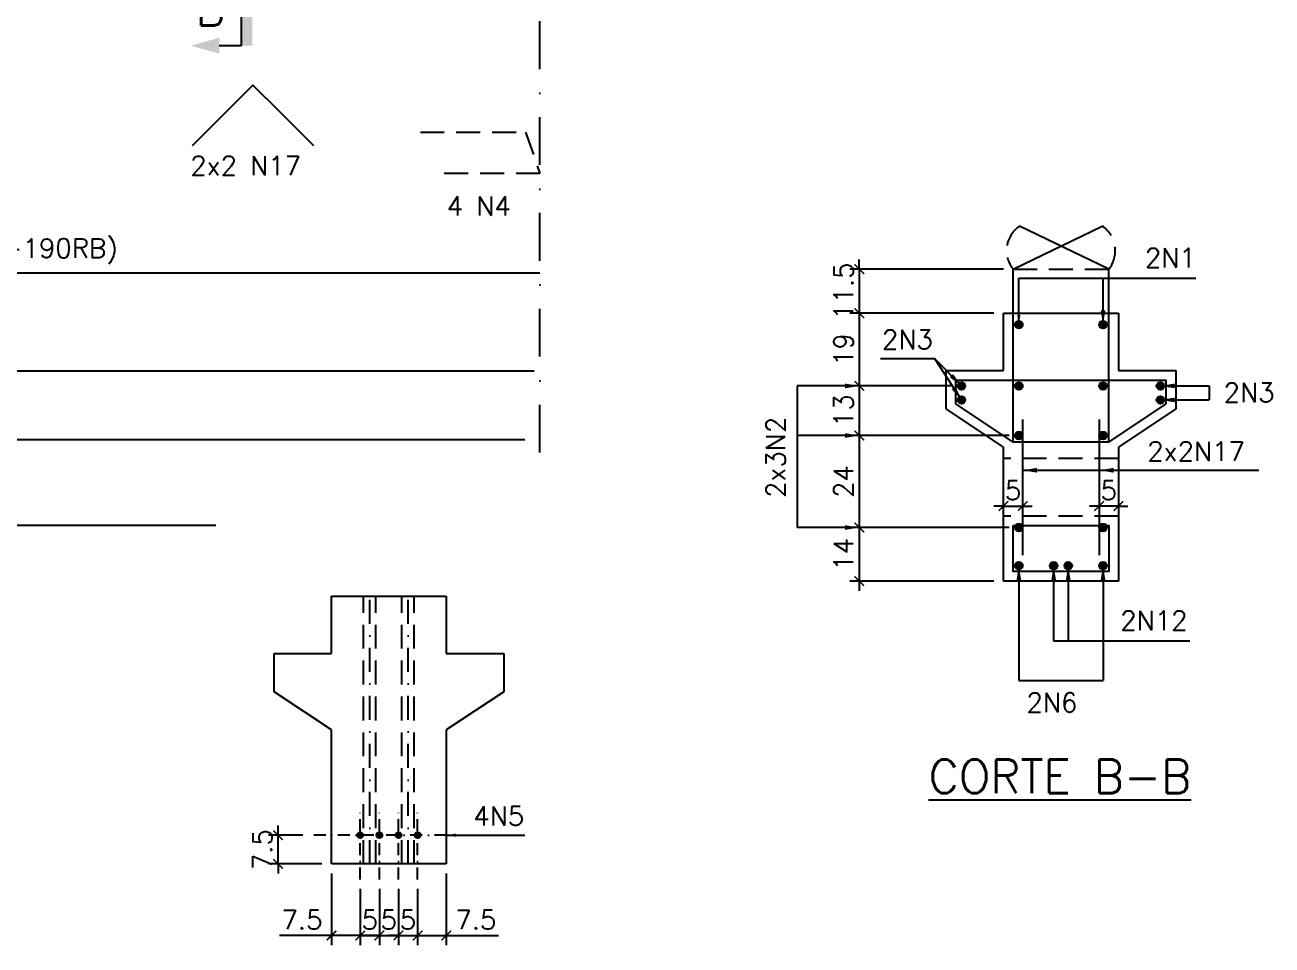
# Model space of a CAD drawing. Header units: centimetres. Extents: x 1658 to 6058, y 7962 to 9447.
# Drawn here: x 4611 to 5263, y 8332 to 8812 of the extents above; entities that cross this region are included whole.
import ezdxf

# ---------------------------------------------------------------- set-up
doc = ezdxf.new("R2010")
doc.units = ezdxf.units.CM
doc.header["$LTSCALE"] = 50
doc.header["$MEASUREMENT"] = 0
doc.header["$PDMODE"] = 67
doc.linetypes.add('DASHDOT', pattern=[1, 0.5, -0.25, 0, -0.25])
doc.linetypes.add('HIDDEN', pattern=[0.375, 0.25, -0.125])
for name, color, linetype in [('COTAS-PRECON', 1, 'Continuous'), ('HACHURAS-PRECON', 1, 'Continuous'), ('IND- CORTE-PRECON', 4, 'Continuous'), ('LINHA CENTRO-PRECON', 1, 'DASHDOT'), ('LINHA TRACEJADO-PRECON', 1, 'HIDDEN'), ('LINHA-01-PRECON', 1, 'Continuous'), ('LINHA-02-PRECON', 2, 'Continuous'), ('LINHA-04-PRECON', 4, 'Continuous'), ('X1', 2, 'Continuous')]:
    doc.layers.add(name, color=color, linetype=linetype)
doc.styles.add('PRECON-ROMANS', font='romans.shx')
doc.styles.add('ROMANS', font='ROMANS.SHX', dxfattribs={"oblique": 15, "height": 3})
doc.styles.get("Standard").update_dxf_attribs({"font": 'romans.shx'})
doc.linetypes.add('ZIGZAG', pattern='A,0.0001,-0.2,[131,ltypeshp.shx,S=0.2,R=0,X=-0.2,Y=0],-0.4,[131,ltypeshp.shx,S=0.2,R=180,X=0.2,Y=0],-0.2', length=0.8001)
doc.dimstyles.new('ESC50-25', dxfattribs={"dimscale": 50, "dimtxt": 0.2, "dimasz": 0.1, "dimexe": 0.1, "dimexo": 0.1, "dimgap": 0.065, "dimtad": 1, "dimdec": 1, "dimlfac": 0.5, "dimzin": 12, "dimdsep": 46, "dimtxsty": 'Standard', "dimblk": 'ARCHTICK', "dimcen": 0.09, "dimdle": 0.1, "dimclrd": 256, "dimclre": 256, "dimclrt": 2, "dimaunit": 1, "dimazin": 0, "dimtfac": 1, "dimtdec": 1, "dimtix": 1, "dimtmove": 1, "dimatfit": 3, "dimfxl": 1, "dimtolj": 1, "dimtzin": 0, "dimlwd": -1, "dimlwe": -1, "dimarcsym": 0})
doc.dimstyles.new('ESC50-50', dxfattribs={"dimscale": 50, "dimtxt": 0.2, "dimasz": 0.15, "dimexe": 0.15, "dimexo": 0.15, "dimgap": 0.08, "dimtad": 1, "dimdec": 1, "dimzin": 12, "dimdsep": 46, "dimtxsty": 'Standard', "dimblk": 'ARCHTICK', "dimcen": 0.09, "dimdle": 0.15, "dimclrd": 256, "dimclre": 256, "dimclrt": 2, "dimazin": 3, "dimtfac": 1, "dimtdec": 1, "dimtix": 1, "dimtmove": 2, "dimatfit": 2, "dimfxl": 0.15, "dimtolj": 1, "dimtzin": 0, "dimarcsym": 0})

# ---------------------------------------------------------------- blocks, each defined once
blk = doc.blocks.new('_ArchTick')
at = {"color": 0, "linetype": 'ByBlock', "const_width": 0.15}
blk.add_lwpolyline([(-0.5, -0.5), (0.5, 0.5)], dxfattribs=at)
blk = doc.blocks.new('*D146')
at = {"layer": 'COTAS-PRECON', "transparency": 16777216}
for p, q in [((4756.21, 8388.99), (4738.23, 8388.99)), ((4743.23, 8388.99), (4743.23, 8393.99)), ((4743.23, 8373.99), (4743.23, 8388.99)), ((4766.12, 8373.99), (4738.23, 8373.99)), ((4743.23, 8373.99), (4743.23, 8368.99))]:
    blk.add_line(p, q, dxfattribs=at)
at = {"layer": 'Defpoints', "color": 0, "transparency": 16777216}
for p in [(4743.23, 8388.99), (4761.21, 8388.99), (4771.12, 8373.99)]:
    blk.add_point(p, dxfattribs=at)
at = {"layer": 'COTAS-PRECON', "transparency": 16777216, "xscale": 5, "yscale": 5, "zscale": 5}
for p, rotation in [((4743.23, 8388.99), 270), ((4743.23, 8373.99), 90)]:
    blk.add_blockref('_ArchTick', p, dxfattribs=dict(at, rotation=rotation))
at = {"layer": 'COTAS-PRECON', "color": 2, "transparency": 16777216, "insert": (4734.98, 8381.49), "char_height": 10, "attachment_point": 5, "rotation": 90}
blk.add_mtext('\\A1;7.5', dxfattribs=at)
blk = doc.blocks.new('*D147')
at = {"layer": 'COTAS-PRECON', "transparency": 16777216}
for p, q in [((4786.12, 8360.93), (4786.12, 8331.59)), ((4796.12, 8360.93), (4796.12, 8331.59)), ((4786.12, 8336.59), (4781.12, 8336.59)), ((4786.12, 8336.59), (4796.12, 8336.59)), ((4796.12, 8336.59), (4801.12, 8336.59))]:
    blk.add_line(p, q, dxfattribs=at)
at = {"layer": 'Defpoints', "color": 0, "transparency": 16777216}
for p in [(4786.12, 8365.93), (4796.12, 8365.93), (4796.12, 8336.59)]:
    blk.add_point(p, dxfattribs=at)
at = {"layer": 'COTAS-PRECON', "transparency": 16777216, "xscale": 5, "yscale": 5, "zscale": 5}
blk.add_blockref('_ArchTick', (4786.12, 8336.59), dxfattribs=at)
at = {"layer": 'COTAS-PRECON', "transparency": 16777216, "xscale": 5, "yscale": 5, "zscale": 5, "rotation": 180}
blk.add_blockref('_ArchTick', (4796.12, 8336.59), dxfattribs=at)
at = {"layer": 'COTAS-PRECON', "color": 2, "transparency": 16777216, "insert": (4791.12, 8344.84), "char_height": 10, "attachment_point": 5}
blk.add_mtext('\\A1;5', dxfattribs=at)
blk = doc.blocks.new('*D148')
at = {"layer": 'COTAS-PRECON', "transparency": 16777216}
for p, q in [((4796.12, 8360.93), (4796.12, 8331.59)), ((4806.12, 8360.93), (4806.12, 8331.59)), ((4796.12, 8336.59), (4791.12, 8336.59)), ((4796.12, 8336.59), (4806.12, 8336.59)), ((4806.12, 8336.59), (4811.12, 8336.59))]:
    blk.add_line(p, q, dxfattribs=at)
at = {"layer": 'Defpoints', "color": 0, "transparency": 16777216}
for p in [(4796.12, 8365.93), (4806.12, 8365.93), (4806.12, 8336.59)]:
    blk.add_point(p, dxfattribs=at)
at = {"layer": 'COTAS-PRECON', "transparency": 16777216, "xscale": 5, "yscale": 5, "zscale": 5}
blk.add_blockref('_ArchTick', (4796.12, 8336.59), dxfattribs=at)
at = {"layer": 'COTAS-PRECON', "transparency": 16777216, "xscale": 5, "yscale": 5, "zscale": 5, "rotation": 180}
blk.add_blockref('_ArchTick', (4806.12, 8336.59), dxfattribs=at)
at = {"layer": 'COTAS-PRECON', "color": 2, "transparency": 16777216, "insert": (4801.12, 8344.84), "char_height": 10, "attachment_point": 5}
blk.add_mtext('\\A1;5', dxfattribs=at)
blk = doc.blocks.new('*D149')
at = {"layer": 'COTAS-PRECON', "transparency": 16777216}
for p, q in [((4806.12, 8360.93), (4806.12, 8331.59)), ((4816.12, 8360.93), (4816.12, 8331.59)), ((4806.12, 8336.59), (4801.12, 8336.59)), ((4806.12, 8336.59), (4816.12, 8336.59)), ((4816.12, 8336.59), (4821.12, 8336.59))]:
    blk.add_line(p, q, dxfattribs=at)
at = {"layer": 'Defpoints', "color": 0, "transparency": 16777216}
for p in [(4806.12, 8365.93), (4816.12, 8365.93), (4816.12, 8336.59)]:
    blk.add_point(p, dxfattribs=at)
at = {"layer": 'COTAS-PRECON', "transparency": 16777216, "xscale": 5, "yscale": 5, "zscale": 5}
blk.add_blockref('_ArchTick', (4806.12, 8336.59), dxfattribs=at)
at = {"layer": 'COTAS-PRECON', "transparency": 16777216, "xscale": 5, "yscale": 5, "zscale": 5, "rotation": 180}
blk.add_blockref('_ArchTick', (4816.12, 8336.59), dxfattribs=at)
at = {"layer": 'COTAS-PRECON', "color": 2, "transparency": 16777216, "insert": (4811.12, 8344.84), "char_height": 10, "attachment_point": 5}
blk.add_mtext('\\A1;5', dxfattribs=at)
blk = doc.blocks.new('*D150')
at = {"layer": 'COTAS-PRECON', "transparency": 16777216}
for p, q in [((4831.12, 8368.99), (4831.12, 8331.59)), ((4816.12, 8360.93), (4816.12, 8331.59)), ((4811.12, 8336.59), (4836.12, 8336.59))]:
    blk.add_line(p, q, dxfattribs=at)
at = {"layer": 'Defpoints', "color": 0, "transparency": 16777216}
for p in [(4831.12, 8373.99), (4816.12, 8365.93), (4831.12, 8336.59)]:
    blk.add_point(p, dxfattribs=at)
at = {"layer": 'COTAS-PRECON', "transparency": 16777216, "xscale": 5, "yscale": 5, "zscale": 5, "rotation": 180}
blk.add_blockref('_ArchTick', (4816.12, 8336.59), dxfattribs=at)
at = {"layer": 'COTAS-PRECON', "transparency": 16777216, "xscale": 5, "yscale": 5, "zscale": 5}
blk.add_blockref('_ArchTick', (4831.12, 8336.59), dxfattribs=at)
at = {"layer": 'COTAS-PRECON', "color": 2, "transparency": 16777216, "insert": (4846.56, 8344.84), "char_height": 10, "attachment_point": 5}
blk.add_mtext('\\A1;7.5', dxfattribs=at)
blk = doc.blocks.new('*D151')
at = {"layer": 'COTAS-PRECON', "transparency": 16777216}
for p, q in [((4771.12, 8368.99), (4771.12, 8331.59)), ((4786.12, 8360.93), (4786.12, 8331.59)), ((4791.12, 8336.59), (4766.12, 8336.59))]:
    blk.add_line(p, q, dxfattribs=at)
at = {"layer": 'Defpoints', "color": 0, "transparency": 16777216}
for p in [(4771.12, 8373.99), (4786.12, 8365.93), (4771.12, 8336.59)]:
    blk.add_point(p, dxfattribs=at)
at = {"layer": 'COTAS-PRECON', "transparency": 16777216, "xscale": 5, "yscale": 5, "zscale": 5, "rotation": 180}
blk.add_blockref('_ArchTick', (4771.12, 8336.59), dxfattribs=at)
at = {"layer": 'COTAS-PRECON', "transparency": 16777216, "xscale": 5, "yscale": 5, "zscale": 5}
blk.add_blockref('_ArchTick', (4786.12, 8336.59), dxfattribs=at)
at = {"layer": 'COTAS-PRECON', "color": 2, "transparency": 16777216, "insert": (4755.69, 8344.84), "char_height": 10, "attachment_point": 5}
blk.add_mtext('\\A1;7.5', dxfattribs=at)
blk = doc.blocks.new('IND-CORTE-')
at = {"layer": 'IND- CORTE-PRECON', "color": 1}
for p, q in [((-11.2, 63.5), (-33.6, 63.5)), ((-11.2, 0), (-11.2, 63.5))]:
    blk.add_line(p, q, dxfattribs=at)
for points in [[(-33.6, 71.5), (-62.5, 63.5), (-33.6, 55.4)], [(0, 0), (-11.2, 0), (0, 63.5), (-11.2, 63.5)]]:
    blk.add_solid(points, dxfattribs=at)
at = {"layer": 'IND- CORTE-PRECON', "linetype": 'Continuous', "style": 'ROMANS', "flags": 8}
blk.add_attdef('B', (-57.7, 9.1), '', height=35, dxfattribs=at)
blk = doc.blocks.new('*D204')
at = {"layer": 'COTAS-PRECON', "transparency": 16777216}
for p, q in [((5117.31, 8661.78), (5041.95, 8661.78)), ((5046.95, 8666.78), (5046.95, 8618.78)), ((5095.31, 8623.78), (5041.95, 8623.78))]:
    blk.add_line(p, q, dxfattribs=at)
at = {"layer": 'Defpoints', "color": 0, "transparency": 16777216}
for p in [(5122.31, 8661.78), (5046.95, 8623.78), (5100.31, 8623.78)]:
    blk.add_point(p, dxfattribs=at)
at = {"layer": 'COTAS-PRECON', "transparency": 16777216, "xscale": 5, "yscale": 5, "zscale": 5}
for p, rotation in [((5046.95, 8661.78), 90), ((5046.95, 8623.78), 270)]:
    blk.add_blockref('_ArchTick', p, dxfattribs=dict(at, rotation=rotation))
at = {"layer": 'COTAS-PRECON', "color": 2, "transparency": 16777216, "insert": (5038.7, 8642.78), "char_height": 10, "attachment_point": 5, "rotation": 90}
blk.add_mtext('\\A1;19', dxfattribs=at)
blk = doc.blocks.new('*D205')
at = {"layer": 'COTAS-PRECON', "transparency": 16777216}
for p, q in [((5095.31, 8623.78), (5041.95, 8623.78)), ((5046.95, 8628.78), (5046.95, 8592.86)), ((5125.31, 8597.86), (5041.95, 8597.86))]:
    blk.add_line(p, q, dxfattribs=at)
at = {"layer": 'Defpoints', "color": 0, "transparency": 16777216}
for p in [(5100.31, 8623.78), (5046.95, 8597.86), (5130.31, 8597.86)]:
    blk.add_point(p, dxfattribs=at)
at = {"layer": 'COTAS-PRECON', "transparency": 16777216, "xscale": 5, "yscale": 5, "zscale": 5}
for p, rotation in [((5046.95, 8623.78), 90), ((5046.95, 8597.86), 270)]:
    blk.add_blockref('_ArchTick', p, dxfattribs=dict(at, rotation=rotation))
at = {"layer": 'COTAS-PRECON', "color": 2, "transparency": 16777216, "insert": (5038.7, 8610.82), "char_height": 10, "attachment_point": 5, "rotation": 90}
blk.add_mtext('\\A1;13', dxfattribs=at)
blk = doc.blocks.new('*D201')
at = {"layer": 'COTAS-PRECON', "transparency": 16777216}
for p, q in [((5125.31, 8597.86), (5041.95, 8597.86)), ((5046.95, 8602.86), (5046.95, 8544.78)), ((5125.31, 8549.78), (5041.95, 8549.78))]:
    blk.add_line(p, q, dxfattribs=at)
at = {"layer": 'Defpoints', "color": 0, "transparency": 16777216}
for p in [(5130.31, 8597.86), (5046.95, 8549.78), (5130.31, 8549.78)]:
    blk.add_point(p, dxfattribs=at)
at = {"layer": 'COTAS-PRECON', "transparency": 16777216, "xscale": 5, "yscale": 5, "zscale": 5}
for p, rotation in [((5046.95, 8597.86), 90), ((5046.95, 8549.78), 270)]:
    blk.add_blockref('_ArchTick', p, dxfattribs=dict(at, rotation=rotation))
at = {"layer": 'COTAS-PRECON', "color": 2, "transparency": 16777216, "insert": (5038.7, 8573.82), "char_height": 10, "attachment_point": 5, "rotation": 90}
blk.add_mtext('\\A1;24', dxfattribs=at)
blk = doc.blocks.new('*D202')
at = {"layer": 'COTAS-PRECON', "transparency": 16777216}
for p, q in [((5046.95, 8554.78), (5046.95, 8516.78)), ((5125.31, 8549.78), (5041.95, 8549.78)), ((5117.31, 8521.78), (5041.95, 8521.78))]:
    blk.add_line(p, q, dxfattribs=at)
at = {"layer": 'Defpoints', "color": 0, "transparency": 16777216}
for p in [(5130.31, 8549.78), (5046.95, 8521.78), (5122.31, 8521.78)]:
    blk.add_point(p, dxfattribs=at)
at = {"layer": 'COTAS-PRECON', "transparency": 16777216, "xscale": 5, "yscale": 5, "zscale": 5}
for p, rotation in [((5046.95, 8549.78), 90), ((5046.95, 8521.78), 270)]:
    blk.add_blockref('_ArchTick', p, dxfattribs=dict(at, rotation=rotation))
at = {"layer": 'COTAS-PRECON', "color": 2, "transparency": 16777216, "insert": (5038.7, 8535.78), "char_height": 10, "attachment_point": 5, "rotation": 90}
blk.add_mtext('\\A1;14', dxfattribs=at)
blk = doc.blocks.new('*D203')
at = {"layer": 'COTAS-PRECON', "transparency": 16777216}
for p, q in [((5046.95, 8684.78), (5046.95, 8689.78)), ((5122.31, 8684.78), (5041.95, 8684.78)), ((5046.95, 8684.78), (5046.95, 8661.78)), ((5117.31, 8661.78), (5041.95, 8661.78)), ((5046.95, 8661.78), (5046.95, 8656.78))]:
    blk.add_line(p, q, dxfattribs=at)
at = {"layer": 'Defpoints', "color": 0, "transparency": 16777216}
for p in [(5127.31, 8684.78), (5046.95, 8661.78), (5122.31, 8661.78)]:
    blk.add_point(p, dxfattribs=at)
at = {"layer": 'COTAS-PRECON', "transparency": 16777216, "xscale": 5, "yscale": 5, "zscale": 5}
for p, rotation in [((5046.95, 8684.78), 270), ((5046.95, 8661.78), 90)]:
    blk.add_blockref('_ArchTick', p, dxfattribs=dict(at, rotation=rotation))
at = {"layer": 'COTAS-PRECON', "color": 2, "transparency": 16777216, "insert": (5038.7, 8673.28), "char_height": 10, "attachment_point": 5, "rotation": 90}
blk.add_mtext('\\A1;11.5', dxfattribs=at)
blk = doc.blocks.new('*D206')
at = {"layer": 'COTAS-PRECON', "transparency": 16777216}
for p, q in [((5122.31, 8560.99), (5117.31, 8560.99)), ((5122.31, 8560.99), (5132.31, 8560.99)), ((5132.31, 8560.99), (5137.31, 8560.99))]:
    blk.add_line(p, q, dxfattribs=at)
at = {"layer": 'Defpoints', "color": 0, "transparency": 16777216}
for p in [(5122.31, 8560.99), (5132.31, 8560.99), (5132.31, 8560.99)]:
    blk.add_point(p, dxfattribs=at)
at = {"layer": 'COTAS-PRECON', "transparency": 16777216, "xscale": 5, "yscale": 5, "zscale": 5}
blk.add_blockref('_ArchTick', (5122.31, 8560.99), dxfattribs=at)
at = {"layer": 'COTAS-PRECON', "transparency": 16777216, "xscale": 5, "yscale": 5, "zscale": 5, "rotation": 180}
blk.add_blockref('_ArchTick', (5132.31, 8560.99), dxfattribs=at)
at = {"layer": 'COTAS-PRECON', "color": 2, "transparency": 16777216, "insert": (5127.31, 8569.24), "char_height": 10, "attachment_point": 5}
blk.add_mtext('\\A1;5', dxfattribs=at)
blk = doc.blocks.new('*D207')
at = {"layer": 'COTAS-PRECON', "transparency": 16777216}
for p, q in [((5172.31, 8560.99), (5167.31, 8560.99)), ((5182.31, 8560.99), (5172.31, 8560.99)), ((5182.31, 8560.99), (5187.31, 8560.99))]:
    blk.add_line(p, q, dxfattribs=at)
at = {"layer": 'Defpoints', "color": 0, "transparency": 16777216}
for p in [(5172.31, 8560.99), (5172.31, 8560.99), (5182.31, 8560.99)]:
    blk.add_point(p, dxfattribs=at)
at = {"layer": 'COTAS-PRECON', "transparency": 16777216, "xscale": 5, "yscale": 5, "zscale": 5}
blk.add_blockref('_ArchTick', (5172.31, 8560.99), dxfattribs=at)
at = {"layer": 'COTAS-PRECON', "transparency": 16777216, "xscale": 5, "yscale": 5, "zscale": 5, "rotation": 180}
blk.add_blockref('_ArchTick', (5182.31, 8560.99), dxfattribs=at)
at = {"layer": 'COTAS-PRECON', "color": 2, "transparency": 16777216, "insert": (5177.31, 8569.24), "char_height": 10, "attachment_point": 5}
blk.add_mtext('\\A1;5', dxfattribs=at)

msp = doc.modelspace()

# ---------------------------------------------------------------- hatches: boundary and pattern name
at = {"layer": 'HACHURAS-PRECON'}
h = msp.add_hatch(color=256, dxfattribs=at)
h.dxf.hatch_style = 1
h.paths.add_polyline_path([(5132.314, 8655.782, 1), (5128.314, 8655.782, 1)])
h = msp.add_hatch(color=256, dxfattribs=at)
h.dxf.hatch_style = 1
h.paths.add_polyline_path([(5176.314, 8655.782, 1), (5172.314, 8655.782, 1)])
h = msp.add_hatch(color=256, dxfattribs=at)
h.dxf.hatch_style = 1
h.paths.add_polyline_path([(5102.314, 8623.782, 1), (5098.314, 8623.782, 1)])
h = msp.add_hatch(color=256, dxfattribs=at)
h.dxf.hatch_style = 1
h.paths.add_polyline_path([(5132.314, 8623.782, 1), (5128.314, 8623.782, 1)])
h = msp.add_hatch(color=256, dxfattribs=at)
h.dxf.hatch_style = 1
h.paths.add_polyline_path([(5176.314, 8623.782, 1), (5172.314, 8623.782, 1)])
h = msp.add_hatch(color=256, dxfattribs=at)
h.dxf.hatch_style = 1
h.paths.add_polyline_path([(5206.314, 8623.782, 1), (5202.314, 8623.782, 1)])
h = msp.add_hatch(color=256, dxfattribs=at)
h.dxf.hatch_style = 1
h.paths.add_polyline_path([(5102.314, 8616.458, 1), (5098.314, 8616.458, 1)])
h = msp.add_hatch(color=256, dxfattribs=at)
h.dxf.hatch_style = 1
h.paths.add_polyline_path([(5206.314, 8616.458, 1), (5202.314, 8616.458, 1)])
h = msp.add_hatch(color=256, dxfattribs=at)
h.dxf.hatch_style = 1
h.paths.add_polyline_path([(5132.314, 8597.858, 1), (5128.314, 8597.858, 1)])
h = msp.add_hatch(color=256, dxfattribs=at)
h.dxf.hatch_style = 1
h.paths.add_polyline_path([(5176.314, 8597.858, 1), (5172.314, 8597.858, 1)])
h = msp.add_hatch(color=256, dxfattribs=at)
h.dxf.hatch_style = 1
h.paths.add_polyline_path([(5132.314, 8549.782, 1), (5128.314, 8549.782, 1)])
h = msp.add_hatch(color=256, dxfattribs=at)
h.dxf.hatch_style = 1
h.paths.add_polyline_path([(5176.314, 8549.782, 1), (5172.314, 8549.782, 1)])
h = msp.add_hatch(color=256, dxfattribs=at)
h.dxf.hatch_style = 1
h.paths.add_polyline_path([(5132.314, 8529.782, 1), (5128.314, 8529.782, 1)])
h = msp.add_hatch(color=256, dxfattribs=at)
h.dxf.hatch_style = 1
h.paths.add_polyline_path([(5150.514, 8529.782, 1), (5146.514, 8529.782, 1)])
h = msp.add_hatch(color=256, dxfattribs=at)
h.dxf.hatch_style = 1
h.paths.add_polyline_path([(5158.114, 8529.782, 1), (5154.114, 8529.782, 1)])
h = msp.add_hatch(color=256, dxfattribs=at)
h.dxf.hatch_style = 1
h.paths.add_polyline_path([(5176.314, 8529.782, 1), (5172.314, 8529.782, 1)])
h = msp.add_hatch(color=256, dxfattribs=at)
h.dxf.hatch_style = 1
h.paths.add_polyline_path([(4787.645, 8388.987, 1), (4784.605, 8388.987, 1)])
h = msp.add_hatch(color=256, dxfattribs=at)
h.dxf.hatch_style = 1
h.paths.add_polyline_path([(4797.645, 8388.987, 1), (4794.605, 8388.987, 1)])
h = msp.add_hatch(color=256, dxfattribs=at)
h.dxf.hatch_style = 1
h.paths.add_polyline_path([(4807.645, 8388.987, 1), (4804.605, 8388.987, 1)])
h = msp.add_hatch(color=256, dxfattribs=at)
h.dxf.hatch_style = 1
h.paths.add_polyline_path([(4817.645, 8388.987, 1), (4814.605, 8388.987, 1)])

# ---------------------------------------------------------------- linework, layer by layer
at = {"layer": 'COTAS-PRECON', "linetype": 'DASHDOT'}
msp.add_line((4880.074, 8588.973), (4880.074, 9357.88), dxfattribs=at)
at = {"layer": 'COTAS-PRECON', "linetype": 'HIDDEN'}
msp.add_line((5127.314, 8684.782), (5177.314, 8684.782), dxfattribs=at)
at = {"layer": 'COTAS-PRECON', "linetype": 'HIDDEN', "extrusion": (0, 1, 0)}
for p, q in [((5182.314, 8585.782), (5122.314, 8585.782)), ((5182.314, 8555.782), (5122.314, 8555.782))]:
    msp.add_line(p, q, dxfattribs=at)
at = {"layer": 'COTAS-PRECON'}
for p, q in [((5148.514, 8490.56), (5219.723, 8490.56)), ((4771.125, 8336.588), (4743.855, 8336.588)), ((4831.125, 8336.588), (4858.394, 8336.588))]:
    msp.add_line(p, q, dxfattribs=at)
at = {"layer": 'COTAS-PRECON', "linetype": 'DASHDOT', "ltscale": 0.25}
for p, q in [((4786.125, 8365.931), (4786.125, 8400.808)), ((4796.125, 8365.931), (4796.125, 8400.808)), ((4806.125, 8365.931), (4806.125, 8400.808)), ((4816.125, 8365.931), (4816.125, 8400.808)), ((4831.125, 8388.987), (4761.213, 8388.987))]:
    msp.add_line(p, q, dxfattribs=at)
at = {"layer": 'COTAS-PRECON'}
for centre, radius in [((5130.314, 8655.782), 2), ((5174.314, 8655.782), 2), ((5100.314, 8623.782), 2), ((5130.314, 8623.782), 2), ((5174.314, 8623.782), 2), ((5204.314, 8623.782), 2), ((5100.314, 8616.458), 2), ((5204.314, 8616.458), 2), ((5130.314, 8597.858), 2), ((5174.314, 8597.858), 2), ((5130.314, 8549.782), 2), ((5174.314, 8549.782), 2), ((5130.314, 8529.782), 2), ((5148.514, 8529.782), 2), ((5156.114, 8529.782), 2), ((5174.314, 8529.782), 2), ((4786.125, 8388.987), 1.52), ((4796.125, 8388.987), 1.52), ((4806.125, 8388.987), 1.52), ((4816.125, 8388.987), 1.52)]:
    msp.add_circle(centre, radius, dxfattribs=at)
at = {"layer": 'COTAS-PRECON', "linetype": 'HIDDEN'}
for centre, start, end in [((5139.465, 8694.469), 124.248452, 218.563286), ((5165.163, 8694.469), 321.436714, 55.751548)]:
    msp.add_arc(centre, 15.54, start, end, dxfattribs=at)
at = {"layer": 'LINHA CENTRO-PRECON', "ltscale": 0.5, "extrusion": (0, 1, 0)}
for p, q in [((4791.125, 8373.987), (4791.125, 8513.987)), ((4811.125, 8373.987), (4811.125, 8513.987))]:
    msp.add_line(p, q, dxfattribs=at)
at = {"layer": 'LINHA TRACEJADO-PRECON', "extrusion": (0, 1, 0)}
for p, q in [((4787.925, 8373.987), (4787.925, 8513.987)), ((4794.325, 8373.987), (4794.325, 8513.987)), ((4807.925, 8373.987), (4807.925, 8513.987)), ((4814.325, 8373.987), (4814.325, 8513.987))]:
    msp.add_line(p, q, dxfattribs=at)
at = {"layer": 'LINHA-02-PRECON', "extrusion": (0, 1, 0)}
for p, q in [((5122.314, 8631.782), (5122.314, 8661.782)), ((5182.314, 8661.782), (5182.314, 8631.782)), ((5092.314, 8631.782), (5122.314, 8631.782)), ((5092.314, 8611.782), (5092.314, 8631.782)), ((5182.314, 8631.782), (5212.314, 8631.782)), ((5212.314, 8631.782), (5212.314, 8611.782)), ((5122.314, 8591.782), (5092.314, 8611.782)), ((5212.314, 8611.782), (5182.314, 8591.782)), ((5122.314, 8521.782), (5122.314, 8591.782)), ((5182.314, 8591.782), (5182.314, 8521.782)), ((5182.314, 8521.782), (5122.314, 8521.782)), ((4771.125, 8483.987), (4771.125, 8513.987)), ((4831.125, 8513.987), (4831.125, 8483.987)), ((4741.125, 8483.987), (4771.125, 8483.987)), ((4741.125, 8463.987), (4741.125, 8483.987)), ((4831.125, 8483.987), (4861.125, 8483.987)), ((4861.125, 8483.987), (4861.125, 8463.987)), ((4771.125, 8443.987), (4741.125, 8463.987)), ((4861.125, 8463.987), (4831.125, 8443.987)), ((4771.125, 8373.987), (4771.125, 8443.987)), ((4831.125, 8443.987), (4831.125, 8373.987)), ((4831.125, 8373.987), (4771.125, 8373.987))]:
    msp.add_line(p, q, dxfattribs=at)
at = {"layer": 'LINHA-02-PRECON', "linetype": 'ZIGZAG', "ltscale": 0.15}
for p, q in [((5122.314, 8661.782), (5182.314, 8661.782)), ((4771.125, 8513.987), (4831.125, 8513.987))]:
    msp.add_line(p, q, dxfattribs=at)
at = {"layer": 'LINHA-04-PRECON'}
for p, q in [((5127.314, 8684.782), (5173.909, 8707.315)), ((5177.314, 8684.782), (5130.719, 8707.315)), ((4195.574, 8682.937), (4880.074, 8682.937)), ((4198.074, 8631.741), (4877.074, 8631.741)), ((5132.314, 8606.182), (5132.314, 8535.382)), ((5172.314, 8606.182), (5172.314, 8535.382)), ((4203.074, 8595.741), (4872.074, 8595.741)), ((5177.314, 8594.458), (5127.314, 8594.458))]:
    msp.add_line(p, q, dxfattribs=at)
at = {"layer": 'LINHA-04-PRECON', "extrusion": (0, 1, 0)}
for p, q in [((5097.314, 8626.782), (5207.314, 8626.782)), ((5097.314, 8614.458), (5097.314, 8626.782)), ((5207.314, 8614.458), (5207.314, 8626.782)), ((5127.314, 8594.458), (5097.314, 8614.458)), ((5177.314, 8594.458), (5207.314, 8614.458))]:
    msp.add_line(p, q, dxfattribs=at)
at = {"layer": 'LINHA-04-PRECON'}
for points in [[(4761.894, 8749.214), (4744.216, 8766.892), (4730.074, 8781.034), (4723.003, 8773.963), (4715.932, 8766.892), (4698.254, 8749.214)], [(5127.314, 8594.458), (5127.314, 8684.782)], [(5177.314, 8594.458), (5177.314, 8684.782)]]:
    msp.add_lwpolyline(points, dxfattribs=at)
at = {"layer": 'LINHA-04-PRECON', "linetype": 'HIDDEN'}
msp.add_lwpolyline([(4817.541, 8756.441), (4872.541, 8756.441), (4880.074, 8734.71), (4825.074, 8734.71)], dxfattribs=at)
at = {"layer": 'LINHA-04-PRECON'}
msp.add_lwpolyline([(5127.314, 8550.782), (5177.314, 8550.782), (5177.314, 8526.782), (5127.314, 8526.782)], close=True, dxfattribs=at)

# ---------------------------------------------------------------- block references
at = {"layer": 'IND- CORTE-PRECON', "linetype": 'ByBlock'}
ref = msp.add_blockref('IND-CORTE-', (4729.741, 8834.237), dxfattribs=dict(at, xscale=-0.514839491217444, yscale=0.514839491217444, zscale=0.514839491217444, rotation=180))
ref.add_attrib('B', 'B', (4700.026, 8812.075), dxfattribs={"color": 5, "linetype": 'Continuous', "height": 17.5, "style": 'ROMANS', "flags": 8})

# ---------------------------------------------------------------- texts
at = {"layer": 'COTAS-PRECON', "insert": (4616.951, 8694.063), "char_height": 10, "attachment_point": 5}
msp.add_mtext('\\A1;(CP-190RB)', dxfattribs=at)
at = {"layer": 'LINHA-01-PRECON', "color": 2, "attachment_point": 5}
for s, insert, char_height in [('\\A1;2N1', (5209.503, 8690.734), 10), ('\\A1;2N3', (5072.083, 8648.066), 10), ('\\A1;2N3', (5250.647, 8620.307), 10), ('\\A1;2x2N17', (5222.91, 8589.622), 10), ('\\A1;2N12', (5200.89, 8501.191), 10), ('\\A1;2N6', (5147.622, 8458.31), 10), ('\\A1;{\\L\\C4;CORTE B-B}', (5151.812, 8419.732), 17.5), ('\\A1;4N5', (4858.522, 8399.07), 10)]:
    msp.add_mtext(s, dxfattribs=dict(at, insert=insert, char_height=char_height))
at = {"layer": 'LINHA-01-PRECON', "color": 2, "insert": (5003.26, 8586.471), "char_height": 10, "attachment_point": 5, "rotation": 90}
msp.add_mtext('\\A1;2x3N2', dxfattribs=at)
at = {"layer": 'X1', "style": 'PRECON-ROMANS'}
for s, p in [('2x2 N17', (4697.292, 8733.908)), ('4 N4', (4831.369, 8712.763))]:
    msp.add_text(s, height=10, dxfattribs=at).set_placement(p)

# ---------------------------------------------------------------- dimensions: what is measured, and where the dimension line sits
at = {"layer": 'COTAS-PRECON'}
for base, p1, p2, angle, picture, middle in [((5046.947, 8661.782), (5127.314, 8684.782), (5122.314, 8661.782), 90, '*D203', (5038.697, 8673.282)), ((5046.947, 8623.782), (5122.314, 8661.782), (5100.314, 8623.782), 90, '*D204', (5038.697, 8642.782)), ((5046.947, 8597.858), (5100.314, 8623.782), (5130.314, 8597.858), 90, '*D205', (5038.697, 8610.82)), ((5046.947, 8549.782), (5130.314, 8597.858), (5130.314, 8549.782), 90, '*D201', (5038.697, 8573.82)), ((5172.314, 8560.989), (5182.314, 8560.989), (5172.314, 8560.989), 180, '*D207', (5177.314, 8569.239)), ((5046.947, 8521.782), (5130.314, 8549.782), (5122.314, 8521.782), 90, '*D202', (5038.697, 8535.782)), ((4743.225, 8388.987), (4771.125, 8373.987), (4761.213, 8388.987), 90, '*D146', (4734.975, 8381.487))]:
    dim = msp.add_linear_dim(base=base, p1=p1, p2=p2, angle=angle, dimstyle='ESC50-25', dxfattribs=at)
    dim.commit()
    dim.dimension.update_dxf_attribs({"geometry": picture, "text_midpoint": middle})
dim = msp.add_linear_dim(base=(5132.314, 8560.989), p1=(5122.314, 8560.989), p2=(5132.314, 8560.989), dimstyle='ESC50-25', dxfattribs=at)
dim.commit()
dim.dimension.update_dxf_attribs({"geometry": '*D206', "text_midpoint": (5127.314, 8569.239)})
dim = msp.add_linear_dim(base=(4771.125, 8336.588), p1=(4786.125, 8365.931), p2=(4771.125, 8373.987), angle=180, dimstyle='ESC50-25', override={"dimtmove": 2}, dxfattribs=at)
dim.commit()
dim.dimension.update_dxf_attribs({"geometry": '*D151', "text_midpoint": (4755.688, 8344.838), "dimtype": 160})
dim = msp.add_linear_dim(base=(4831.125, 8336.588), p1=(4816.125, 8365.931), p2=(4831.125, 8373.987), dimstyle='ESC50-25', override={"dimtmove": 2}, dxfattribs=at)
dim.commit()
dim.dimension.update_dxf_attribs({"geometry": '*D150', "text_midpoint": (4846.561, 8344.838), "dimtype": 160})
for base, p1, p2, picture, middle in [((4796.125, 8336.588), (4786.125, 8365.931), (4796.125, 8365.931), '*D147', (4791.125, 8344.838)), ((4806.125, 8336.588), (4796.125, 8365.931), (4806.125, 8365.931), '*D148', (4801.125, 8344.838)), ((4816.125, 8336.588), (4806.125, 8365.931), (4816.125, 8365.931), '*D149', (4811.125, 8344.838))]:
    dim = msp.add_linear_dim(base=base, p1=p1, p2=p2, dimstyle='ESC50-25', override={"dimtmove": 2}, dxfattribs=at)
    dim.commit()
    dim.dimension.update_dxf_attribs({"geometry": picture, "text_midpoint": middle})

# ---------------------------------------------------------------- leaders
for points in [[(5130.314, 8655.782), (5130.314, 8680.13), (5222.777, 8680.13)], [(4831.125, 8388.987), (4872.149, 8388.987)]]:
    msp.add_leader(points, dimstyle='ESC50-25', dxfattribs=at)
for points in [[(5174.314, 8655.782), (5174.314, 8680.13)], [(5100.314, 8616.458), (5086.425, 8637.996), (5057.968, 8637.996)], [(5100.314, 8623.782), (5086.425, 8637.996)], [(5046.947, 8623.782), (5014.519, 8623.782), (5014.519, 8549.782)], [(5204.314, 8623.782), (5229.821, 8623.782), (5229.821, 8616.458)], [(5204.314, 8616.458), (5229.821, 8616.458)], [(5046.947, 8597.858), (5014.519, 8597.858)], [(5132.314, 8579.698), (5255.674, 8579.698)], [(5172.314, 8579.698), (5255.674, 8579.698)], [(5046.947, 8549.782), (5014.519, 8549.782)], [(5130.314, 8529.782), (5130.314, 8469.843), (5174.314, 8469.843)], [(5148.514, 8529.782), (5148.514, 8490.56)], [(5156.114, 8529.782), (5156.114, 8490.56)], [(5174.314, 8529.782), (5174.314, 8469.843)]]:
    msp.add_leader(points, dimstyle='ESC50-50', override={"dimgap": 0.08, "dimtad": 1}, dxfattribs=at)
at = {"layer": 'LINHA-01-PRECON'}
msp.add_leader([(4326.4, 8508.683), (4354.464, 8550.99), (4710.683, 8550.99)], dimstyle='ESC50-25', dxfattribs=at)

doc.saveas('drawing.dxf')
